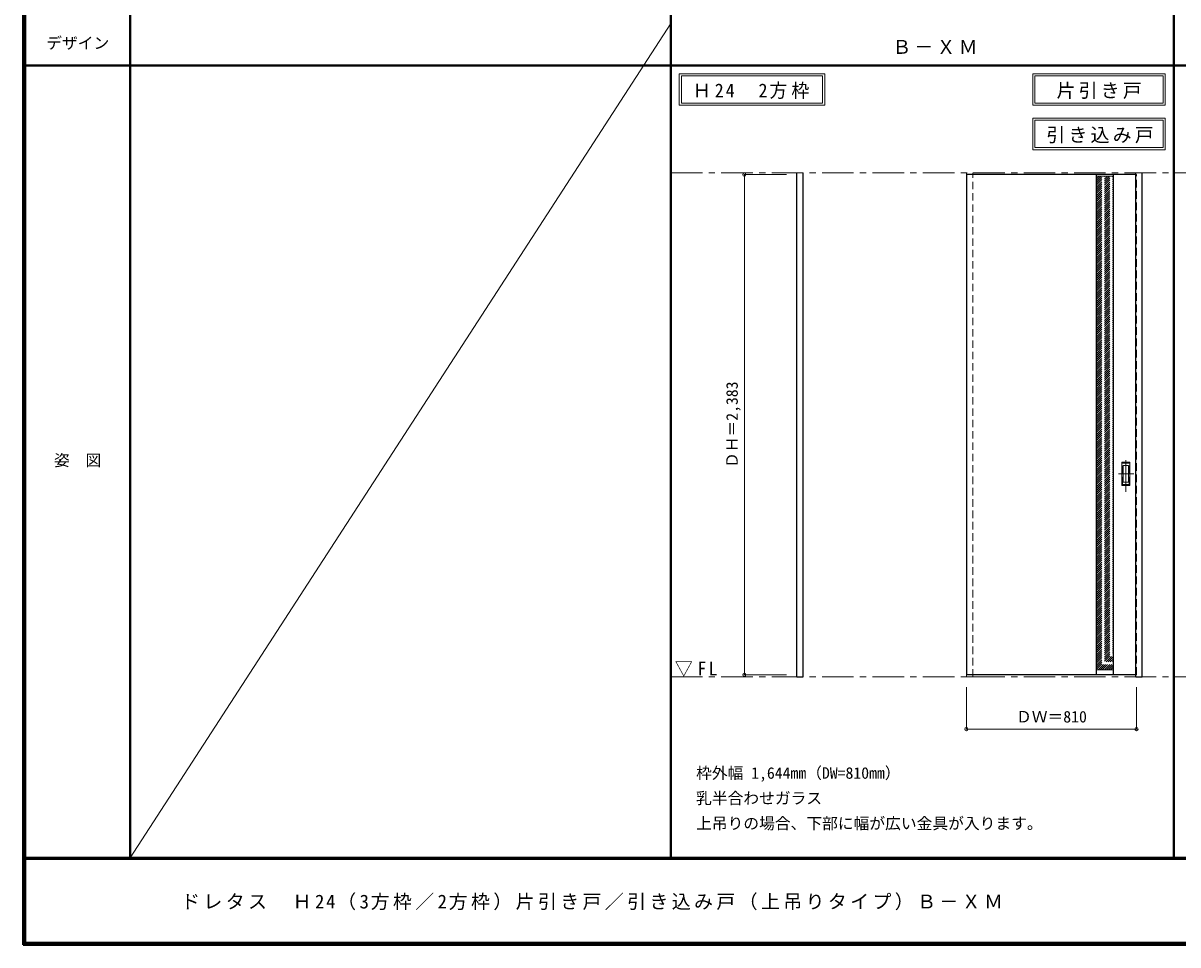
# Model space of a CAD drawing. Units: millimetres, scale not verified. Extents: x -6000 to 5700, y -4307 to 4260.
# Drawn here: x -6000 to -502, y -4205 to 186 of the extents above; entities that cross this region are included whole.
import ezdxf
from ezdxf.enums import TextEntityAlignment as Align

# ---------------------------------------------------------------- set-up
doc = ezdxf.new("R2010")
doc.units = ezdxf.units.MM
doc.header["$LTSCALE"] = 30
doc.header["$PDMODE"] = 32
doc.header["$PDSIZE"] = 15
doc.linetypes.add('CHAIN1', pattern=[8, 5, -1, 1, -1])
doc.linetypes.add('DASHED1', pattern=[1.8, 1.2, -0.6])
for name, color, linetype, lineweight in [('0-1_通り芯', 7, 'CHAIN1', 18), ('0-2_扉', 4, 'DASHED1', 9), ('0-3_仕上げ', 7, 'Continuous', 18), ('0-4_枠', 3, 'Continuous', 25), ('0-6_引手', 7, 'Continuous', 18), ('0-A_文字', 7, 'Continuous', 18), ('0-B_寸法', 7, 'Continuous', 9), ('0-C_ハッチ', 4, 'DASHED1', 9), ('F-1_枠', 6, 'Continuous', 40), ('F-A_文字', 7, 'Continuous', 18)]:
    doc.layers.add(name, color=color, linetype=linetype, lineweight=lineweight)
doc.styles.add('ＭＳ ゴシック', font='')
doc.styles.get('ＭＳ ゴシック').set_extended_font_data('MS Gothic')

msp = doc.modelspace()

# ---------------------------------------------------------------- linework, layer by layer
at = {"layer": '0-1_通り芯'}
for p, q in [((-2916, -527.5), (1678, -527.5)), ((-2916, -2927.5), (1678, -2927.5))]:
    msp.add_line(p, q, dxfattribs=at)
at = {"layer": '0-2_扉'}
for p, q in [((-1509, -535.5), (-1509, -539.5)), ((-702, -535.5), (-699, -535.5))]:
    msp.add_line(p, q, dxfattribs=at)
at = {"layer": '0-2_扉', "color": 3, "linetype": 'Continuous', "lineweight": 25}
for p, q in [((-702, -535.5), (-1509, -535.5)), ((-1509, -535.5), (-1509, -2918.5)), ((-702, -2918.5), (-1509, -2918.5))]:
    msp.add_line(p, q, dxfattribs=at)
at = {"layer": '0-2_扉'}
msp.add_lwpolyline([(-702, -2918.5), (-699, -2918.5), (-699, -535.5)], dxfattribs=at)
at = {"layer": '0-3_仕上げ', "color": 3, "lineweight": 25}
for p, q in [((-889, -2918.5), (-889, -535.5)), ((-809, -2918.5), (-809, -535.5))]:
    msp.add_line(p, q, dxfattribs=at)
at = {"layer": '0-3_仕上げ'}
for p, q in [((-889, -543.5), (-809, -543.5)), ((-889, -2894.5), (-809, -2894.5))]:
    msp.add_line(p, q, dxfattribs=at)
at = {"layer": '0-4_枠'}
for p, q in [((-2316, -2927.5), (-2316, -527.5)), ((-2286, -2927.5), (-2286, -527.5)), ((-702, -2927.5), (-702, -527.5)), ((-672, -2927.5), (-672, -527.5)), ((-2316, -2927.5), (-2286, -2927.5)), ((-702, -2927.5), (-672, -2927.5))]:
    msp.add_line(p, q, dxfattribs=at)
at = {"layer": '0-4_枠', "color": 4, "linetype": 'DASHED1', "lineweight": 9}
for p, q in [((-1509, -2927.5), (-1509, -527.5)), ((-1479, -2927.5), (-1479, -527.5)), ((-1509, -2927.5), (-1479, -2927.5))]:
    msp.add_line(p, q, dxfattribs=at)
at = {"layer": '0-6_引手'}
for p, q in [((-731, -1906), (-769, -1906)), ((-769, -2016), (-769, -1906)), ((-737.5, -1922), (-762.5, -1922)), ((-762.5, -2000), (-762.5, -1922)), ((-737.5, -2000), (-737.5, -1922)), ((-731, -2016), (-731, -1906)), ((-731, -2016), (-769, -2016)), ((-737.5, -2000), (-762.5, -2000))]:
    msp.add_line(p, q, dxfattribs=at)
at = {"layer": '0-6_引手', "linetype": 'DASHED1'}
for p, q in [((-766, -2012), (-766, -1910)), ((-734, -2012), (-766, -2012))]:
    msp.add_line(p, q, dxfattribs=at)
at = {"layer": '0-6_引手', "linetype": 'CHAIN1'}
for p, q in [((-750, -2046.23), (-750, -1875.38)), ((-711.93, -1961), (-784.44, -1961))]:
    msp.add_line(p, q, dxfattribs=at)
at = {"layer": '0-6_引手', "linetype": 'DASHED1'}
msp.add_lwpolyline([(-734, -2012), (-734, -1910), (-766, -1910)], dxfattribs=at)
at = {"layer": '0-A_文字'}
for p, q in [((-2876, -55.5), (-2876, -205.5)), ((-2866, -65.5), (-2866, -195.5)), ((-2866, -65.5), (-2193.38, -65.5)), ((-2193.38, -65.5), (-2193.38, -195.5)), ((-1193.03, -55.5), (-1193.03, -205.5)), ((-1183.03, -65.5), (-1183.03, -195.5)), ((-1183.03, -65.5), (-572, -65.5)), ((-572, -65.5), (-572, -195.5)), ((-2876, -205.5), (-2183.38, -205.5)), ((-2866, -195.5), (-2193.38, -195.5)), ((-1193.03, -205.5), (-562, -205.5)), ((-1183.03, -195.5), (-572, -195.5)), ((-1193.03, -266.97), (-1193.03, -416.97)), ((-1183.03, -276.97), (-1183.03, -406.97)), ((-1183.03, -276.97), (-572, -276.97)), ((-572, -276.97), (-572, -406.97)), ((-1193.03, -416.97), (-562, -416.97)), ((-1183.03, -406.97), (-572, -406.97))]:
    msp.add_line(p, q, dxfattribs=at)
for points in [[(-2876, -55.5), (-2183.38, -55.5), (-2183.38, -205.5)], [(-1193.03, -55.5), (-562, -55.5), (-562, -205.5)], [(-1193.03, -266.97), (-562, -266.97), (-562, -416.97)]]:
    msp.add_lwpolyline(points, dxfattribs=at)
at = {"layer": '0-B_寸法', "color": 4}
for p, q in [((-2566, -535.5), (-2366, -535.5)), ((-1509, -3177), (-1509, -2977)), ((-699, -3177), (-699, -2977)), ((-699, -3177), (-1509, -3177))]:
    msp.add_line(p, q, dxfattribs=at)
msp.add_lwpolyline([(-2566, -535.5), (-2566, -2918.5), (-2366, -2918.5)], dxfattribs=at)
at = {"layer": '0-B_寸法'}
for p in [(-2566, -535.5), (-2566, -2918.5), (-1509, -3177), (-699, -3177)]:
    msp.add_point(p, dxfattribs=at)
at = {"layer": '0-C_ハッチ'}
for p, q in [((-889, -585.25), (-847.25, -543.5)), ((-889, -614.95), (-817.55, -543.5)), ((-889, -605.05), (-827.45, -543.5)), ((-889, -595.15), (-837.35, -543.5)), ((-889, -575.35), (-857.15, -543.5)), ((-889, -565.45), (-867.05, -543.5)), ((-889, -555.55), (-876.95, -543.5)), ((-889, -624.85), (-809, -544.85)), ((-889, -634.75), (-809, -554.75)), ((-889, -644.64), (-809, -564.64)), ((-889, -654.54), (-809, -574.54)), ((-889, -664.44), (-809, -584.44)), ((-889, -674.34), (-809, -594.34)), ((-889, -684.24), (-809, -604.24)), ((-889, -694.14), (-809, -614.14)), ((-889, -704.04), (-809, -624.04)), ((-889, -713.94), (-809, -633.94)), ((-889, -723.84), (-809, -643.84)), ((-889, -733.74), (-809, -653.74)), ((-889, -743.64), (-809, -663.64)), ((-889, -753.54), (-809, -673.54)), ((-889, -763.44), (-809, -683.44)), ((-889, -773.34), (-809, -693.34)), ((-889, -783.24), (-809, -703.24)), ((-889, -793.14), (-809, -713.14)), ((-889, -803.04), (-809, -723.04)), ((-889, -812.94), (-809, -732.94)), ((-889, -822.84), (-809, -742.84)), ((-889, -832.74), (-809, -752.74)), ((-889, -842.63), (-809, -762.63)), ((-889, -852.53), (-809, -772.53)), ((-889, -862.43), (-809, -782.43)), ((-889, -872.33), (-809, -792.33)), ((-889, -882.23), (-809, -802.23)), ((-889, -892.13), (-809, -812.13)), ((-889, -902.03), (-809, -822.03)), ((-889, -911.93), (-809, -831.93)), ((-889, -921.83), (-809, -841.83)), ((-889, -931.73), (-809, -851.73)), ((-889, -941.63), (-809, -861.63)), ((-889, -951.53), (-809, -871.53)), ((-889, -961.43), (-809, -881.43)), ((-889, -971.33), (-809, -891.33)), ((-889, -981.23), (-809, -901.23)), ((-889, -991.13), (-809, -911.13)), ((-889, -1001.03), (-809, -921.03)), ((-889, -1010.93), (-809, -930.93)), ((-889, -1020.83), (-809, -940.83)), ((-889, -1030.73), (-809, -950.73)), ((-889, -1040.62), (-809, -960.62)), ((-889, -1050.52), (-809, -970.52)), ((-889, -1060.42), (-809, -980.42)), ((-889, -1070.32), (-809, -990.32)), ((-889, -1080.22), (-809, -1000.22)), ((-889, -1090.12), (-809, -1010.12)), ((-889, -1100.02), (-809, -1020.02)), ((-889, -1109.92), (-809, -1029.92)), ((-889, -1119.82), (-809, -1039.82)), ((-889, -1129.72), (-809, -1049.72)), ((-889, -1139.62), (-809, -1059.62)), ((-889, -1149.52), (-809, -1069.52)), ((-889, -1159.42), (-809, -1079.42)), ((-889, -1169.32), (-809, -1089.32)), ((-889, -1179.22), (-809, -1099.22)), ((-889, -1189.12), (-809, -1109.12)), ((-889, -1199.02), (-809, -1119.02)), ((-889, -1208.92), (-809, -1128.92)), ((-889, -1218.82), (-809, -1138.82)), ((-889, -1228.72), (-809, -1148.72)), ((-889, -1238.61), (-809, -1158.61)), ((-889, -1248.51), (-809, -1168.51)), ((-889, -1258.41), (-809, -1178.41)), ((-889, -1268.31), (-809, -1188.31)), ((-889, -1278.21), (-809, -1198.21)), ((-889, -1288.11), (-809, -1208.11)), ((-889, -1298.01), (-809, -1218.01)), ((-889, -1307.91), (-809, -1227.91)), ((-889, -1317.81), (-809, -1237.81)), ((-889, -1327.71), (-809, -1247.71)), ((-889, -1337.61), (-809, -1257.61)), ((-889, -1347.51), (-809, -1267.51)), ((-889, -1357.41), (-809, -1277.41)), ((-889, -1367.31), (-809, -1287.31)), ((-889, -1377.21), (-809, -1297.21)), ((-889, -1387.11), (-809, -1307.11)), ((-889, -1397.01), (-809, -1317.01)), ((-889, -1406.91), (-809, -1326.91)), ((-889, -1416.81), (-809, -1336.81)), ((-889, -1426.7), (-809, -1346.7)), ((-889, -1436.6), (-809, -1356.6)), ((-889, -1446.5), (-809, -1366.5)), ((-889, -1456.4), (-809, -1376.4)), ((-889, -1466.3), (-809, -1386.3)), ((-889, -1476.2), (-809, -1396.2)), ((-889, -1486.1), (-809, -1406.1)), ((-889, -1496), (-809, -1416)), ((-889, -1505.9), (-809, -1425.9)), ((-889, -1515.8), (-809, -1435.8)), ((-889, -1525.7), (-809, -1445.7)), ((-889, -1535.6), (-809, -1455.6)), ((-889, -1545.5), (-809, -1465.5)), ((-889, -1555.4), (-809, -1475.4)), ((-889, -1565.3), (-809, -1485.3)), ((-889, -1575.2), (-809, -1495.2)), ((-889, -1585.1), (-809, -1505.1)), ((-889, -1595), (-809, -1515)), ((-889, -1604.9), (-809, -1524.9)), ((-889, -1614.8), (-809, -1534.8)), ((-889, -1624.69), (-809, -1544.69)), ((-889, -1634.59), (-809, -1554.59)), ((-889, -1644.49), (-809, -1564.49)), ((-889, -1654.39), (-809, -1574.39)), ((-889, -1664.29), (-809, -1584.29)), ((-889, -1674.19), (-809, -1594.19)), ((-889, -1684.09), (-809, -1604.09)), ((-889, -1693.99), (-809, -1613.99)), ((-889, -1703.89), (-809, -1623.89)), ((-889, -1713.79), (-809, -1633.79)), ((-889, -1723.69), (-809, -1643.69)), ((-889, -1733.59), (-809, -1653.59)), ((-889, -1743.49), (-809, -1663.49)), ((-889, -1753.39), (-809, -1673.39)), ((-889, -1763.29), (-809, -1683.29)), ((-889, -1773.19), (-809, -1693.19)), ((-889, -1783.09), (-809, -1703.09)), ((-889, -1792.99), (-809, -1712.99)), ((-889, -1802.89), (-809, -1722.89)), ((-889, -1812.79), (-809, -1732.79)), ((-889, -1822.68), (-809, -1742.68)), ((-889, -1832.58), (-809, -1752.58)), ((-889, -1842.48), (-809, -1762.48)), ((-889, -1852.38), (-809, -1772.38)), ((-889, -1862.28), (-809, -1782.28)), ((-889, -1872.18), (-809, -1792.18)), ((-889, -1882.08), (-809, -1802.08)), ((-889, -1891.98), (-809, -1811.98)), ((-889, -1901.88), (-809, -1821.88)), ((-889, -1911.78), (-809, -1831.78)), ((-889, -1921.68), (-809, -1841.68)), ((-889, -1931.58), (-809, -1851.58)), ((-889, -1941.48), (-809, -1861.48)), ((-889, -1951.38), (-809, -1871.38)), ((-889, -1961.28), (-809, -1881.28)), ((-889, -1971.18), (-809, -1891.18)), ((-889, -1981.08), (-809, -1901.08)), ((-889, -1990.98), (-809, -1910.98)), ((-889, -2000.88), (-809, -1920.88)), ((-889, -2010.78), (-809, -1930.78)), ((-889, -2020.67), (-809, -1940.67)), ((-889, -2030.57), (-809, -1950.57)), ((-889, -2040.47), (-809, -1960.47)), ((-889, -2050.37), (-809, -1970.37)), ((-889, -2060.27), (-809, -1980.27)), ((-889, -2070.17), (-809, -1990.17)), ((-889, -2080.07), (-809, -2000.07)), ((-889, -2089.97), (-809, -2009.97)), ((-889, -2099.87), (-809, -2019.87)), ((-889, -2109.77), (-809, -2029.77)), ((-889, -2119.67), (-809, -2039.67)), ((-889, -2129.57), (-809, -2049.57)), ((-889, -2139.47), (-809, -2059.47)), ((-889, -2149.37), (-809, -2069.37)), ((-889, -2159.27), (-809, -2079.27)), ((-889, -2169.17), (-809, -2089.17)), ((-889, -2179.07), (-809, -2099.07)), ((-889, -2188.97), (-809, -2108.97)), ((-889, -2198.87), (-809, -2118.87)), ((-889, -2208.77), (-809, -2128.77)), ((-889, -2218.66), (-809, -2138.66)), ((-889, -2228.56), (-809, -2148.56)), ((-889, -2238.46), (-809, -2158.46)), ((-889, -2248.36), (-809, -2168.36)), ((-889, -2258.26), (-809, -2178.26)), ((-889, -2268.16), (-809, -2188.16)), ((-889, -2278.06), (-809, -2198.06)), ((-889, -2287.96), (-809, -2207.96)), ((-889, -2297.86), (-809, -2217.86)), ((-889, -2307.76), (-809, -2227.76)), ((-889, -2317.66), (-809, -2237.66)), ((-889, -2327.56), (-809, -2247.56)), ((-889, -2337.46), (-809, -2257.46)), ((-889, -2347.36), (-809, -2267.36)), ((-889, -2357.26), (-809, -2277.26)), ((-889, -2367.16), (-809, -2287.16)), ((-889, -2377.06), (-809, -2297.06)), ((-889, -2386.96), (-809, -2306.96)), ((-889, -2396.86), (-809, -2316.86)), ((-889, -2406.75), (-809, -2326.75)), ((-889, -2416.65), (-809, -2336.65)), ((-889, -2426.55), (-809, -2346.55)), ((-889, -2436.45), (-809, -2356.45)), ((-889, -2446.35), (-809, -2366.35)), ((-889, -2456.25), (-809, -2376.25)), ((-889, -2466.15), (-809, -2386.15)), ((-889, -2476.05), (-809, -2396.05)), ((-889, -2485.95), (-809, -2405.95)), ((-889, -2495.85), (-809, -2415.85)), ((-889, -2505.75), (-809, -2425.75)), ((-889, -2515.65), (-809, -2435.65)), ((-889, -2525.55), (-809, -2445.55)), ((-889, -2535.45), (-809, -2455.45)), ((-889, -2545.35), (-809, -2465.35)), ((-889, -2555.25), (-809, -2475.25)), ((-889, -2565.15), (-809, -2485.15)), ((-889, -2575.05), (-809, -2495.05)), ((-889, -2584.95), (-809, -2504.95)), ((-889, -2594.85), (-809, -2514.85)), ((-889, -2604.74), (-809, -2524.74)), ((-889, -2614.64), (-809, -2534.64)), ((-889, -2624.54), (-809, -2544.54)), ((-889, -2634.44), (-809, -2554.44)), ((-889, -2644.34), (-809, -2564.34)), ((-889, -2654.24), (-809, -2574.24)), ((-889, -2664.14), (-809, -2584.14)), ((-889, -2674.04), (-809, -2594.04)), ((-889, -2683.94), (-809, -2603.94)), ((-889, -2693.84), (-809, -2613.84)), ((-889, -2703.74), (-809, -2623.74)), ((-889, -2713.64), (-809, -2633.64)), ((-889, -2723.54), (-809, -2643.54)), ((-889, -2733.44), (-809, -2653.44)), ((-889, -2743.34), (-809, -2663.34)), ((-889, -2753.24), (-809, -2673.24)), ((-889, -2763.14), (-809, -2683.14)), ((-889, -2773.04), (-809, -2693.04)), ((-889, -2782.94), (-809, -2702.94)), ((-889, -2792.84), (-809, -2712.84)), ((-889, -2802.73), (-809, -2722.73)), ((-889, -2812.63), (-809, -2732.63)), ((-889, -2822.53), (-809, -2742.53)), ((-889, -2832.43), (-809, -2752.43)), ((-889, -2842.33), (-809, -2762.33)), ((-889, -2852.23), (-809, -2772.23)), ((-889, -2862.13), (-809, -2782.13)), ((-889, -2872.03), (-809, -2792.03)), ((-889, -2881.93), (-809, -2801.93)), ((-889, -2891.83), (-809, -2811.83)), ((-881.77, -2894.5), (-809, -2821.73)), ((-871.87, -2894.5), (-809, -2831.63)), ((-861.97, -2894.5), (-809, -2841.53)), ((-852.07, -2894.5), (-809, -2851.43)), ((-842.17, -2894.5), (-809, -2861.33)), ((-832.27, -2894.5), (-809, -2871.23)), ((-822.37, -2894.5), (-809, -2881.13)), ((-812.47, -2894.5), (-809, -2891.03))]:
    msp.add_line(p, q, dxfattribs=at)
at = {"layer": 'F-1_枠'}
for p, q in [((-6000, 4175), (-6000, -4205)), ((-5995, 4175), (-5995, -4205)), ((-5990, 4175), (-5990, -4205)), ((-5490, 4175), (-5490, -3790)), ((-2916, -3790), (-2916, 4175)), ((-522, -3790), (-522, 4175)), ((-6000, -15.5), (5700, -15.5)), ((5700, -3790), (-6000, -3790)), ((5700, -3795), (-6000, -3795)), ((5700, -4195), (-6000, -4195)), ((5700, -4200), (-6000, -4200)), ((5700, -4205), (-6000, -4205))]:
    msp.add_line(p, q, dxfattribs=at)
at = {"layer": 'F-A_文字'}
msp.add_line((-5490, -3790), (-2916, 184.5), dxfattribs=at)

# ---------------------------------------------------------------- texts
at = {"layer": '0-A_文字', "style": 'ＭＳ ゴシック'}
for s, p in [('枠外幅 1,644mm（DW=810mm）', (-2796, -3430)), ('乳半合わせガラス', (-2796, -3550)), ('上吊りの場合、下部に幅が広い金具が入ります。', (-2796, -3670))]:
    msp.add_text(s, height=54.99, dxfattribs=at).set_placement(p, align=Align.BOTTOM_LEFT)
at = {"layer": '0-A_文字', "char_height": 65.98, "attachment_point": 7, "style": 'ＭＳ ゴシック'}
for s, insert in [('\\T1.17;Ｂ－ＸＭ', (-1861.5, 39.5)), ('\\T1.22;\\W0.95;Ｈ24\u30002方枠', (-2811.34, -175.5)), ('\\T1.17;片引き戸', (-1080.02, -175.5)), ('\\T1.17;引き込み戸', (-1128.37, -386.97)), ('\\T1.26;\\W0.95;▽FL', (-2897.25, -2927.5))]:
    msp.add_mtext(s, dxfattribs=dict(at, insert=insert))
at = {"layer": '0-B_寸法', "style": 'ＭＳ ゴシック'}
msp.add_text('ＤＨ＝2,383', height=54.99, rotation=90, dxfattribs=at).set_placement((-2581, -1933.25), align=Align.BOTTOM_LEFT)
msp.add_text('ＤＷ＝810', height=54.99, dxfattribs=at).set_placement((-1272.75, -3162), align=Align.BOTTOM_LEFT)
at = {"layer": 'F-A_文字', "style": 'ＭＳ ゴシック'}
for s, p in [('デザイン', (-5890, 47)), ('姿\u3000図', (-5852.5, -1940.25))]:
    msp.add_text(s, height=54.99, dxfattribs=at).set_placement(p, align=Align.BOTTOM_LEFT)
at = {"layer": 'F-A_文字', "insert": (-5247.55, -4040), "char_height": 65.98, "attachment_point": 7, "style": 'ＭＳ ゴシック'}
msp.add_mtext('\\T1.18;ドレタス\u3000Ｈ24（3方枠／2方枠）片引き戸／引き込み戸（上吊りタイプ）Ｂ－ＸＭ', dxfattribs=at)

doc.saveas('drawing.dxf')
